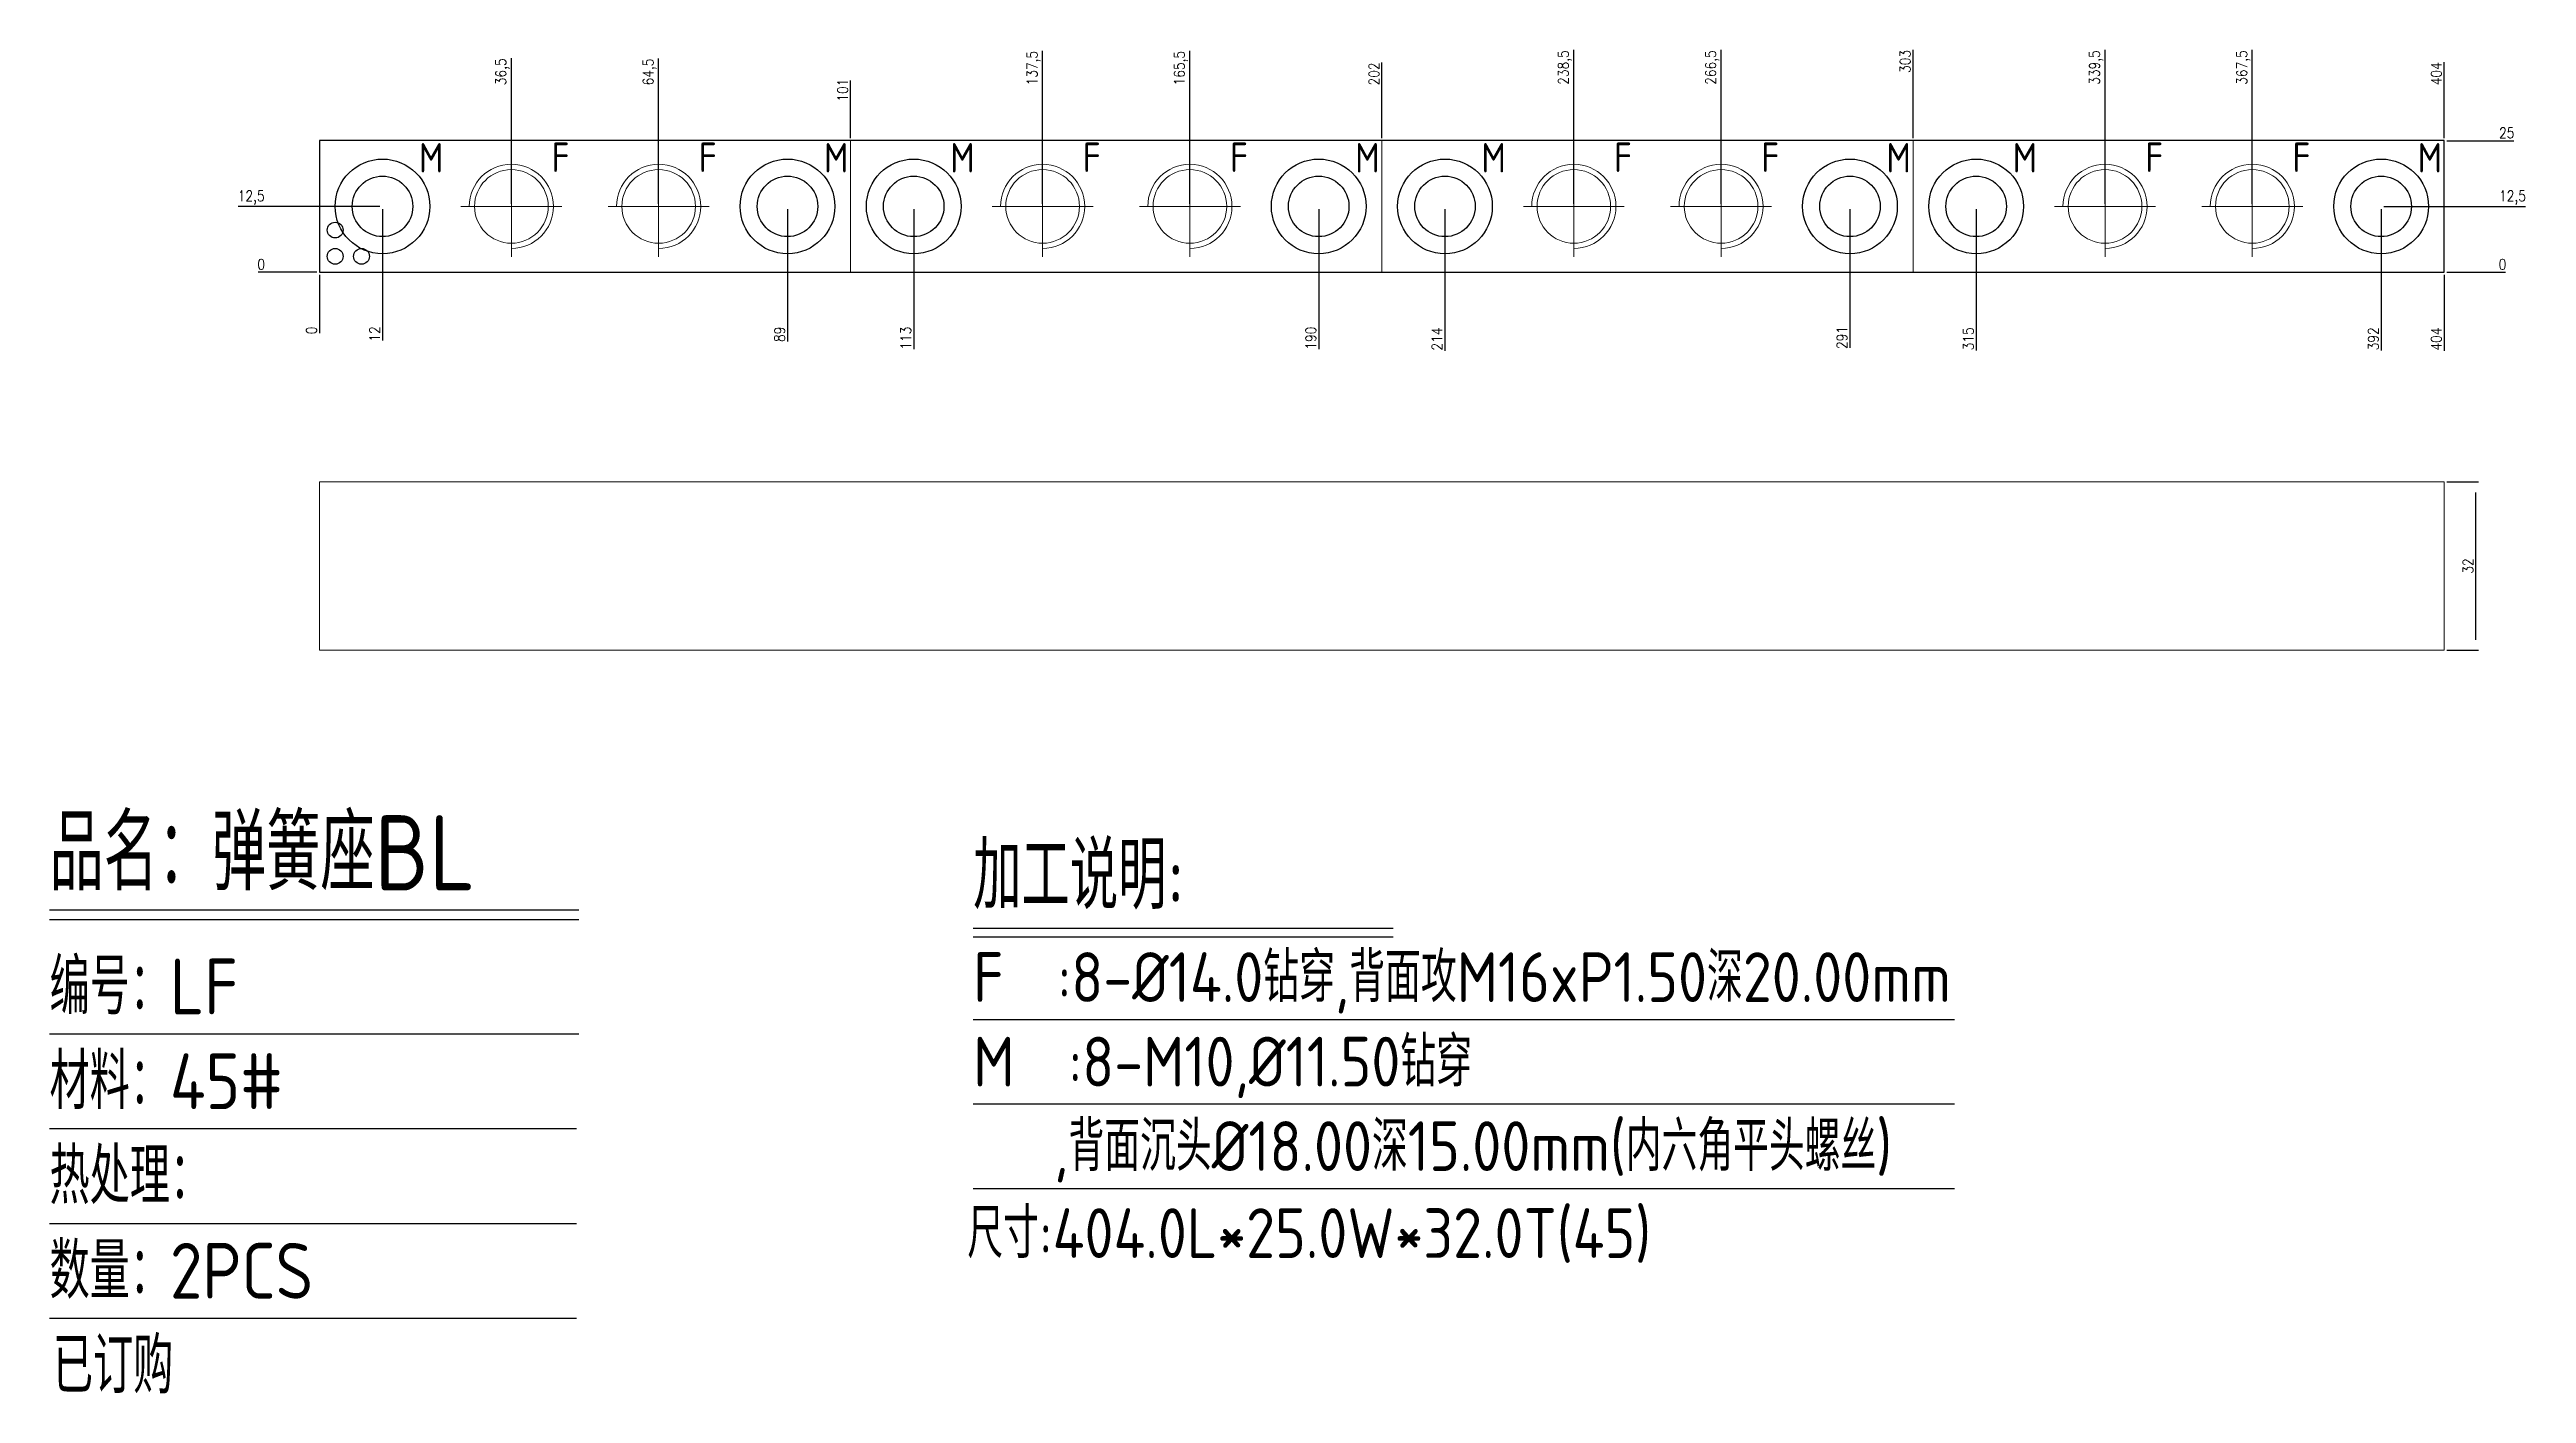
# Model space of a CAD drawing. Header units: millimetres. Extents: x 95823 to 96294, y -16780 to -16525.
import ezdxf
from ezdxf.enums import TextEntityAlignment as Align

# ---------------------------------------------------------------- set-up
doc = ezdxf.new("R2010")
doc.units = ezdxf.units.MM
for name, pattern in [('CENTER', [0]), ('DASHED', [0]), ('HIDDEN', [0])]:
    doc.linetypes.add(name, pattern=pattern)
for name, color, linetype in [('B2', 255, 'Continuous'), ('B2_O', 40, 'Continuous'), ('DIM', 4, 'Continuous'), ('PRESS', 3, 'Continuous'), ('TEXT', 4, 'Continuous')]:
    doc.layers.add(name, color=color, linetype=linetype)
doc.styles.add('gbenor', font='gbenor.shx', dxfattribs={"bigfont": 'gbcbig.shx'})
doc.styles.get("Standard").update_dxf_attribs({"font": 'txt.shx', "width": 0.85, "bigfont": 'ctxt.shx'})
doc.dimstyles.new('T-2-WX', dxfattribs={"dimtxt": 2, "dimasz": 2, "dimexe": 0.5, "dimexo": 0.5, "dimgap": 0.5, "dimtad": 1, "dimtxsty": 'Standard', "dimblk": 'OPEN30', "dimcen": 0, "dimazin": 3, "dimtfac": 1, "dimtmove": 0, "dimatfit": 3, "dimldrblk": 'OPEN30', "dimlwd": -1, "dimlwe": -1})

# ---------------------------------------------------------------- blocks, each defined once
blk = doc.blocks.new('*D7579')
at = {"layer": 'Defpoints', "color": 0}
for p in [(95874.58, -16567.24), (96278.58, -16567.24), (96288.58, -16567.24)]:
    blk.add_point(p, dxfattribs=at)
at = {"layer": 'DIM', "color": 0}
blk.add_line((96279.08, -16567.24), (96290.22, -16567.24), dxfattribs=at)
at = {"layer": 'DIM', "color": 0, "insert": (96289.65, -16565.74), "char_height": 2, "attachment_point": 5}
blk.add_mtext('0', dxfattribs=at)
blk = doc.blocks.new('_Open30')
blk = doc.blocks.new('*D7580')
at = {"layer": 'Defpoints', "color": 0}
for p in [(96266.58, -16554.74), (96288.58, -16554.74), (95874.58, -16567.24)]:
    blk.add_point(p, dxfattribs=at)
at = {"layer": 'DIM', "color": 0}
blk.add_line((96267.08, -16554.74), (96294.02, -16554.74), dxfattribs=at)
at = {"layer": 'DIM', "color": 0, "insert": (96291.55, -16553.05), "char_height": 2, "attachment_point": 5}
blk.add_mtext('12,5', dxfattribs=at)
blk = doc.blocks.new('*D7581')
at = {"layer": 'Defpoints', "color": 0}
for p in [(96278.58, -16542.24), (96288.58, -16542.24), (95874.58, -16567.24)]:
    blk.add_point(p, dxfattribs=at)
at = {"layer": 'DIM', "color": 0}
blk.add_line((96279.08, -16542.24), (96291.83, -16542.24), dxfattribs=at)
at = {"layer": 'DIM', "color": 0, "insert": (96290.46, -16540.74), "char_height": 2, "attachment_point": 5}
blk.add_mtext('25', dxfattribs=at)
blk = doc.blocks.new('*D7582')
at = {"layer": 'Defpoints', "color": 0}
for p in [(95864.58, -16567.24), (95874.58, -16567.24), (95874.58, -16567.24)]:
    blk.add_point(p, dxfattribs=at)
at = {"layer": 'DIM', "color": 0}
blk.add_line((95874.08, -16567.24), (95862.95, -16567.24), dxfattribs=at)
at = {"layer": 'DIM', "color": 0, "insert": (95863.52, -16565.74), "char_height": 2, "attachment_point": 5}
blk.add_mtext('0', dxfattribs=at)
blk = doc.blocks.new('*D7583')
at = {"layer": 'Defpoints', "color": 0}
for p in [(95864.58, -16554.74), (95886.58, -16554.74), (95874.58, -16567.24)]:
    blk.add_point(p, dxfattribs=at)
at = {"layer": 'DIM', "color": 0}
blk.add_line((95886.08, -16554.74), (95859.14, -16554.74), dxfattribs=at)
at = {"layer": 'DIM', "color": 0, "insert": (95861.61, -16553.05), "char_height": 2, "attachment_point": 5}
blk.add_mtext('12,5', dxfattribs=at)
blk = doc.blocks.new('*D7584')
at = {"layer": 'Defpoints', "color": 0}
for p in [(95874.58, -16567.24), (96278.58, -16567.24), (96278.58, -16577.24)]:
    blk.add_point(p, dxfattribs=at)
at = {"layer": 'DIM', "color": 0}
blk.add_line((96278.58, -16567.74), (96278.58, -16582.19), dxfattribs=at)
at = {"layer": 'DIM', "color": 0, "insert": (96277.08, -16579.96), "char_height": 2, "attachment_point": 5, "rotation": 90}
blk.add_mtext('404', dxfattribs=at)
blk = doc.blocks.new('*D7585')
at = {"layer": 'Defpoints', "color": 0}
for p in [(96266.58, -16554.74), (95874.58, -16567.24), (96266.58, -16577.24)]:
    blk.add_point(p, dxfattribs=at)
at = {"layer": 'DIM', "color": 0}
blk.add_line((96266.58, -16555.24), (96266.58, -16582.11), dxfattribs=at)
at = {"layer": 'DIM', "color": 0, "insert": (96265.08, -16579.92), "char_height": 2, "attachment_point": 5, "rotation": 90}
blk.add_mtext('392', dxfattribs=at)
blk = doc.blocks.new('*D7586')
at = {"layer": 'Defpoints', "color": 0}
for p in [(96189.58, -16554.74), (95874.58, -16567.24), (96189.58, -16577.24)]:
    blk.add_point(p, dxfattribs=at)
at = {"layer": 'DIM', "color": 0}
blk.add_line((96189.58, -16555.24), (96189.58, -16582.11), dxfattribs=at)
at = {"layer": 'DIM', "color": 0, "insert": (96188.08, -16579.92), "char_height": 2, "attachment_point": 5, "rotation": 90}
blk.add_mtext('315', dxfattribs=at)
blk = doc.blocks.new('*D7587')
at = {"layer": 'Defpoints', "color": 0}
for p in [(96165.58, -16554.74), (95874.58, -16567.24), (96165.58, -16577.24)]:
    blk.add_point(p, dxfattribs=at)
at = {"layer": 'DIM', "color": 0}
blk.add_line((96165.58, -16555.24), (96165.58, -16581.62), dxfattribs=at)
at = {"layer": 'DIM', "color": 0, "insert": (96164.08, -16579.68), "char_height": 2, "attachment_point": 5, "rotation": 90}
blk.add_mtext('291', dxfattribs=at)
blk = doc.blocks.new('*D7588')
at = {"layer": 'Defpoints', "color": 0}
for p in [(96088.58, -16554.74), (95874.58, -16567.24), (96088.58, -16577.24)]:
    blk.add_point(p, dxfattribs=at)
at = {"layer": 'DIM', "color": 0}
blk.add_line((96088.58, -16555.24), (96088.58, -16582.19), dxfattribs=at)
at = {"layer": 'DIM', "color": 0, "insert": (96087.08, -16579.96), "char_height": 2, "attachment_point": 5, "rotation": 90}
blk.add_mtext('214', dxfattribs=at)
blk = doc.blocks.new('*D7589')
at = {"layer": 'Defpoints', "color": 0}
for p in [(96064.58, -16554.74), (95874.58, -16567.24), (96064.58, -16577.24)]:
    blk.add_point(p, dxfattribs=at)
at = {"layer": 'DIM', "color": 0}
blk.add_line((96064.58, -16555.24), (96064.58, -16581.87), dxfattribs=at)
at = {"layer": 'DIM', "color": 0, "insert": (96063.08, -16579.8), "char_height": 2, "attachment_point": 5, "rotation": 90}
blk.add_mtext('190', dxfattribs=at)
blk = doc.blocks.new('*D7590')
at = {"layer": 'Defpoints', "color": 0}
for p in [(95987.58, -16554.74), (95874.58, -16567.24), (95987.58, -16577.24)]:
    blk.add_point(p, dxfattribs=at)
at = {"layer": 'DIM', "color": 0}
blk.add_line((95987.58, -16555.24), (95987.58, -16581.87), dxfattribs=at)
at = {"layer": 'DIM', "color": 0, "insert": (95986.08, -16579.8), "char_height": 2, "attachment_point": 5, "rotation": 90}
blk.add_mtext('113', dxfattribs=at)
blk = doc.blocks.new('*D7591')
at = {"layer": 'Defpoints', "color": 0}
for p in [(95963.58, -16554.74), (95874.58, -16567.24), (95963.58, -16577.24)]:
    blk.add_point(p, dxfattribs=at)
at = {"layer": 'DIM', "color": 0}
blk.add_line((95963.58, -16555.24), (95963.58, -16580.41), dxfattribs=at)
at = {"layer": 'DIM', "color": 0, "insert": (95962.08, -16579.07), "char_height": 2, "attachment_point": 5, "rotation": 90}
blk.add_mtext('89', dxfattribs=at)
blk = doc.blocks.new('*D7592')
at = {"layer": 'Defpoints', "color": 0}
for p in [(95886.58, -16554.74), (95874.58, -16567.24), (95886.58, -16577.24)]:
    blk.add_point(p, dxfattribs=at)
at = {"layer": 'DIM', "color": 0}
blk.add_line((95886.58, -16555.24), (95886.58, -16580.25), dxfattribs=at)
at = {"layer": 'DIM', "color": 0, "insert": (95885.08, -16578.99), "char_height": 2, "attachment_point": 5, "rotation": 90}
blk.add_mtext('12', dxfattribs=at)
blk = doc.blocks.new('*D7593')
at = {"layer": 'Defpoints', "color": 0}
for p in [(95874.58, -16567.24), (95874.58, -16567.24), (95874.58, -16577.24)]:
    blk.add_point(p, dxfattribs=at)
at = {"layer": 'DIM', "color": 0}
blk.add_line((95874.58, -16567.74), (95874.58, -16578.87), dxfattribs=at)
at = {"layer": 'DIM', "color": 0, "insert": (95873.08, -16578.31), "char_height": 2, "attachment_point": 5, "rotation": 90}
blk.add_mtext('0', dxfattribs=at)
blk = doc.blocks.new('*D7594')
at = {"layer": 'Defpoints', "color": 0}
for p in [(96278.58, -16532.24), (96278.58, -16542.24), (95874.58, -16567.24)]:
    blk.add_point(p, dxfattribs=at)
at = {"layer": 'DIM', "color": 0}
blk.add_line((96278.58, -16541.74), (96278.58, -16527.29), dxfattribs=at)
at = {"layer": 'DIM', "color": 0, "insert": (96277.08, -16529.51), "char_height": 2, "attachment_point": 5, "rotation": 90}
blk.add_mtext('404', dxfattribs=at)
blk = doc.blocks.new('*D7595')
at = {"layer": 'Defpoints', "color": 0}
for p in [(96242.08, -16532.24), (96242.08, -16554.74), (95874.58, -16567.24)]:
    blk.add_point(p, dxfattribs=at)
at = {"layer": 'DIM', "color": 0}
blk.add_line((96242.08, -16554.24), (96242.08, -16524.94), dxfattribs=at)
at = {"layer": 'DIM', "color": 0, "insert": (96240.39, -16528.34), "char_height": 2, "attachment_point": 5, "rotation": 90}
blk.add_mtext('367,5', dxfattribs=at)
blk = doc.blocks.new('*D7596')
at = {"layer": 'Defpoints', "color": 0}
for p in [(96214.08, -16532.24), (96214.08, -16554.74), (95874.58, -16567.24)]:
    blk.add_point(p, dxfattribs=at)
at = {"layer": 'DIM', "color": 0}
blk.add_line((96214.08, -16554.24), (96214.08, -16524.94), dxfattribs=at)
at = {"layer": 'DIM', "color": 0, "insert": (96212.39, -16528.34), "char_height": 2, "attachment_point": 5, "rotation": 90}
blk.add_mtext('339,5', dxfattribs=at)
blk = doc.blocks.new('*D7597')
at = {"layer": 'Defpoints', "color": 0}
for p in [(96141.08, -16532.24), (96141.08, -16554.74), (95874.58, -16567.24)]:
    blk.add_point(p, dxfattribs=at)
at = {"layer": 'DIM', "color": 0}
blk.add_line((96141.08, -16554.24), (96141.08, -16524.94), dxfattribs=at)
at = {"layer": 'DIM', "color": 0, "insert": (96139.39, -16528.34), "char_height": 2, "attachment_point": 5, "rotation": 90}
blk.add_mtext('266,5', dxfattribs=at)
blk = doc.blocks.new('*D7598')
at = {"layer": 'Defpoints', "color": 0}
for p in [(96113.08, -16532.24), (96113.08, -16554.74), (95874.58, -16567.24)]:
    blk.add_point(p, dxfattribs=at)
at = {"layer": 'DIM', "color": 0}
blk.add_line((96113.08, -16554.24), (96113.08, -16524.94), dxfattribs=at)
at = {"layer": 'DIM', "color": 0, "insert": (96111.39, -16528.34), "char_height": 2, "attachment_point": 5, "rotation": 90}
blk.add_mtext('238,5', dxfattribs=at)
blk = doc.blocks.new('*D7599')
at = {"layer": 'Defpoints', "color": 0}
for p in [(96040.08, -16532.24), (96040.08, -16554.74), (95874.58, -16567.24)]:
    blk.add_point(p, dxfattribs=at)
at = {"layer": 'DIM', "color": 0}
blk.add_line((96040.08, -16554.24), (96040.08, -16525.18), dxfattribs=at)
at = {"layer": 'DIM', "color": 0, "insert": (96038.39, -16528.46), "char_height": 2, "attachment_point": 5, "rotation": 90}
blk.add_mtext('165,5', dxfattribs=at)
blk = doc.blocks.new('*D7600')
at = {"layer": 'Defpoints', "color": 0}
for p in [(96012.08, -16532.24), (96012.08, -16554.74), (95874.58, -16567.24)]:
    blk.add_point(p, dxfattribs=at)
at = {"layer": 'DIM', "color": 0}
blk.add_line((96012.08, -16554.24), (96012.08, -16525.18), dxfattribs=at)
at = {"layer": 'DIM', "color": 0, "insert": (96010.39, -16528.46), "char_height": 2, "attachment_point": 5, "rotation": 90}
blk.add_mtext('137,5', dxfattribs=at)
blk = doc.blocks.new('*D7601')
at = {"layer": 'Defpoints', "color": 0}
for p in [(95939.08, -16532.24), (95939.08, -16554.74), (95874.58, -16567.24)]:
    blk.add_point(p, dxfattribs=at)
at = {"layer": 'DIM', "color": 0}
blk.add_line((95939.08, -16554.24), (95939.08, -16526.64), dxfattribs=at)
at = {"layer": 'DIM', "color": 0, "insert": (95937.39, -16529.19), "char_height": 2, "attachment_point": 5, "rotation": 90}
blk.add_mtext('64,5', dxfattribs=at)
blk = doc.blocks.new('*D7602')
at = {"layer": 'Defpoints', "color": 0}
for p in [(95911.08, -16532.24), (95911.08, -16554.74), (95874.58, -16567.24)]:
    blk.add_point(p, dxfattribs=at)
at = {"layer": 'DIM', "color": 0}
blk.add_line((95911.08, -16554.24), (95911.08, -16526.56), dxfattribs=at)
at = {"layer": 'DIM', "color": 0, "insert": (95909.39, -16529.15), "char_height": 2, "attachment_point": 5, "rotation": 90}
blk.add_mtext('36,5', dxfattribs=at)
blk = doc.blocks.new('*D7603')
at = {"layer": 'Defpoints', "color": 0}
for p in [(96278.58, -16607.13), (96284.58, -16607.13), (96278.58, -16639.13)]:
    blk.add_point(p, dxfattribs=at)
at = {"layer": 'DIM', "color": 0}
for p, q in [((96279.08, -16607.13), (96285.08, -16607.13)), ((96284.58, -16637.13), (96284.58, -16609.13)), ((96279.08, -16639.13), (96285.08, -16639.13))]:
    blk.add_line(p, q, dxfattribs=at)
at = {"layer": 'DIM', "color": 0, "insert": (96283.08, -16623.13), "char_height": 2, "attachment_point": 5, "rotation": 90}
blk.add_mtext('32', dxfattribs=at)
blk = doc.blocks.new('*D7604')
at = {"layer": 'Defpoints', "color": 0}
for p in [(95975.58, -16534.95), (95975.58, -16542.24), (95874.58, -16567.24)]:
    blk.add_point(p, dxfattribs=at)
at = {"layer": 'DIM', "color": 0}
blk.add_line((95975.58, -16541.74), (95975.58, -16530.8), dxfattribs=at)
at = {"layer": 'DIM', "color": 0, "insert": (95974.08, -16532.63), "char_height": 2, "attachment_point": 5, "rotation": 90}
blk.add_mtext('101', dxfattribs=at)
blk = doc.blocks.new('*D7605')
at = {"layer": 'Defpoints', "color": 0}
for p in [(96076.58, -16532.25), (96076.58, -16542.24), (95874.58, -16567.24)]:
    blk.add_point(p, dxfattribs=at)
at = {"layer": 'DIM', "color": 0}
blk.add_line((96076.58, -16541.74), (96076.58, -16527.38), dxfattribs=at)
at = {"layer": 'DIM', "color": 0, "insert": (96075.08, -16529.56), "char_height": 2, "attachment_point": 5, "rotation": 90}
blk.add_mtext('202', dxfattribs=at)
blk = doc.blocks.new('*D7606')
at = {"layer": 'Defpoints', "color": 0}
for p in [(96177.58, -16529.87), (96177.58, -16542.24), (95874.58, -16567.24)]:
    blk.add_point(p, dxfattribs=at)
at = {"layer": 'DIM', "color": 0}
blk.add_line((96177.58, -16541.74), (96177.58, -16525), dxfattribs=at)
at = {"layer": 'DIM', "color": 0, "insert": (96176.08, -16527.18), "char_height": 2, "attachment_point": 5, "rotation": 90}
blk.add_mtext('303', dxfattribs=at)

msp = doc.modelspace()

# ---------------------------------------------------------------- linework, layer by layer
at = {"layer": 'B2', "linetype": 'Continuous', "lineweight": 15}
for points in [[(95874.582, -16567.239), (95874.582, -16542.239), (95975.582, -16542.239), (95975.582, -16567.239)], [(95975.582, -16567.239), (95975.582, -16542.239), (96076.582, -16542.239), (96076.582, -16567.239)], [(96076.582, -16567.239), (96076.582, -16542.239), (96177.582, -16542.239), (96177.582, -16567.239)], [(96177.582, -16567.239), (96177.582, -16542.239), (96278.582, -16542.239), (96278.582, -16567.239)], [(95874.582, -16607.128), (96278.582, -16607.128), (96278.582, -16639.128), (95874.582, -16639.128)]]:
    msp.add_lwpolyline(points, close=True, dxfattribs=at)
at = {"layer": 'B2_O', "color": 4, "linetype": 'CENTER', "lineweight": 15}
for p, q in [((95911.082, -16564.339), (95911.082, -16545.139)), ((95939.082, -16564.339), (95939.082, -16545.139)), ((96012.082, -16564.339), (96012.082, -16545.139)), ((96040.082, -16564.339), (96040.082, -16545.139)), ((96113.082, -16564.339), (96113.082, -16545.139)), ((96141.082, -16564.339), (96141.082, -16545.139)), ((96214.082, -16564.339), (96214.082, -16545.139)), ((96242.082, -16564.339), (96242.082, -16545.139)), ((95901.482, -16554.739), (95920.682, -16554.739)), ((95929.482, -16554.739), (95948.682, -16554.739)), ((96002.482, -16554.739), (96021.682, -16554.739)), ((96030.482, -16554.739), (96049.682, -16554.739)), ((96103.482, -16554.739), (96122.682, -16554.739)), ((96131.482, -16554.739), (96150.682, -16554.739)), ((96204.482, -16554.739), (96223.682, -16554.739)), ((96232.482, -16554.739), (96251.682, -16554.739))]:
    msp.add_line(p, q, dxfattribs=at)
at = {"layer": 'B2_O', "linetype": 'HIDDEN', "ltscale": 3}
for centre in [(95886.582, -16554.739), (95963.582, -16554.739), (95987.582, -16554.739), (96064.582, -16554.739), (96088.582, -16554.739), (96165.582, -16554.739), (96189.582, -16554.739), (96266.582, -16554.739)]:
    msp.add_circle(centre, 9, dxfattribs=at)
at = {"layer": 'B2_O', "color": 4, "linetype": 'DASHED', "lineweight": 15}
for centre in [(95911.082, -16554.739), (95939.082, -16554.739), (96012.082, -16554.739), (96040.082, -16554.739), (96113.082, -16554.739), (96141.082, -16554.739), (96214.082, -16554.739), (96242.082, -16554.739)]:
    msp.add_circle(centre, 7, dxfattribs=at)
at = {"layer": 'B2_O', "linetype": 'Continuous', "ltscale": 3}
for centre in [(95886.582, -16554.739), (95963.582, -16554.739), (95987.582, -16554.739), (96064.582, -16554.739), (96088.582, -16554.739), (96165.582, -16554.739), (96189.582, -16554.739), (96266.582, -16554.739)]:
    msp.add_circle(centre, 5.75, dxfattribs=at)
at = {"layer": 'B2_O', "color": 4, "linetype": 'DASHED', "lineweight": 15}
for centre in [(95911.082, -16554.739), (95939.082, -16554.739), (96012.082, -16554.739), (96040.082, -16554.739), (96113.082, -16554.739), (96141.082, -16554.739), (96214.082, -16554.739), (96242.082, -16554.739)]:
    msp.add_arc(centre, 8, 270, 180, dxfattribs=at)
at = {"layer": 'DIM', "color": 4, "linetype": 'Continuous', "lineweight": 25}
for p, q in [((95823.273, -16688.501), (95923.901, -16688.501)), ((95823.273, -16690.356), (95923.901, -16690.356)), ((95823.273, -16712.081), (95923.901, -16712.081)), ((95823.273, -16730.096), (95923.464, -16730.096)), ((95823.273, -16748.112), (95923.464, -16748.112)), ((95823.273, -16766.128), (95923.464, -16766.128))]:
    msp.add_line(p, q, dxfattribs=at)
at = {"layer": 'PRESS', "color": 8, "linetype": 'HIDDEN'}
msp.add_lwpolyline([(95874.582, -16542.239), (95874.582, -16567.239), (96278.582, -16567.239), (96278.582, -16542.239)], close=True, dxfattribs=at)
at = {"layer": 'TEXT', "color": 3}
for p, q in [((95998.892, -16691.978), (96078.727, -16691.978)), ((95998.892, -16693.631), (96078.727, -16693.631)), ((95998.892, -16709.318), (96185.457, -16709.318)), ((95998.892, -16725.383), (96185.457, -16725.383)), ((95998.892, -16741.448), (96185.457, -16741.448))]:
    msp.add_line(p, q, dxfattribs=at)
at = {"layer": 'TEXT', "color": 4}
for centre in [(95877.582, -16559.239), (95877.582, -16564.239), (95882.582, -16564.239)]:
    msp.add_circle(centre, 1.5, dxfattribs=at)

# ---------------------------------------------------------------- texts
at = {"layer": 'DIM', "color": 3, "linetype": 'Continuous', "lineweight": 25, "style": 'gbenor'}
for s, height, p in [('品名：弹簧座BL', 14.3067, (95823.273, -16684.792)), ('编号：LF', 10.5975, (95823.273, -16708.371)), ('材料：45#', 10.5975, (95823.273, -16726.387)), ('热处理：', 10.5975, (95823.273, -16744.403)), ('数量：2PCS', 10.5975, (95823.273, -16762.419)), ('已订购', 10.5975, (95823.918, -16780.435))]:
    msp.add_text(s, height=height, dxfattribs=at).set_placement(p)
at = {"layer": 'TEXT', "color": 4, "style": 'gbenor'}
for s, p in [('M', (95895.831, -16545.49)), ('F', (95920.426, -16545.395)), ('F', (95948.426, -16545.395)), ('M', (95972.831, -16545.49)), ('M', (95996.831, -16545.49)), ('F', (96021.426, -16545.395)), ('F', (96049.426, -16545.395)), ('M', (96073.831, -16545.49)), ('M', (96097.831, -16545.49)), ('F', (96122.426, -16545.395)), ('F', (96150.426, -16545.395)), ('M', (96174.831, -16545.49)), ('M', (96198.831, -16545.49)), ('F', (96223.426, -16545.395)), ('F', (96251.426, -16545.395)), ('M', (96275.831, -16545.49))]:
    msp.add_text(s, height=5.6, dxfattribs=at).set_placement(p, align=Align.MIDDLE_CENTER)
for s, height, p in [('加工说明:', 12.7575, (95998.892, -16688.339)), ('F  :8-%%C14.0钻穿,背面攻M16xP1.50深20.00mm', 9.45, (95998.892, -16706.011)), ('M  :8-M10,%%C11.50钻穿', 9.45, (95998.892, -16722.076)), ('   ,背面沉头%%C18.00深15.00mm(内六角平头螺丝)', 9.45, (95998.892, -16738.141)), ('尺寸:404.0L*25.0W*32.0T(45)', 9.45, (95997.765, -16754.686))]:
    msp.add_text(s, height=height, dxfattribs=at).set_placement(p)

# ---------------------------------------------------------------- dimensions: what is measured, and where the dimension line sits
at = {"layer": 'DIM', "color": 4}
for feature_location, offset, dtype, origin, picture, middle in [((96177.582, -16542.239), (0, 12.37), 1, (95874.582, -16567.239), '*D7606', (96176.082, -16527.183)), ((96242.082, -16554.739), (0, 22.5), 1, (95874.582, -16567.239), '*D7595', (96240.392, -16528.339)), ((96214.082, -16554.739), (0, 22.5), 1, (95874.582, -16567.239), '*D7596', (96212.392, -16528.339)), ((96141.082, -16554.739), (0, 22.5), 1, (95874.582, -16567.239), '*D7597', (96139.392, -16528.339)), ((96113.082, -16554.739), (0, 22.5), 1, (95874.582, -16567.239), '*D7598', (96111.392, -16528.339)), ((96040.082, -16554.739), (0, 22.5), 1, (95874.582, -16567.239), '*D7599', (96038.392, -16528.46)), ((96012.082, -16554.739), (0, 22.5), 1, (95874.582, -16567.239), '*D7600', (96010.392, -16528.46)), ((95911.082, -16554.739), (0, 22.5), 1, (95874.582, -16567.239), '*D7602', (95909.392, -16529.148)), ((95939.082, -16554.739), (0, 22.5), 1, (95874.582, -16567.239), '*D7601', (95937.392, -16529.189)), ((96278.582, -16542.239), (0, 10), 1, (95874.582, -16567.239), '*D7594', (96277.082, -16529.512)), ((96076.582, -16542.239), (0, 9.989), 1, (95874.582, -16567.239), '*D7605', (96075.082, -16529.564)), ((95975.582, -16542.239), (0, 7.292), 1, (95874.582, -16567.239), '*D7604', (95974.082, -16532.625)), ((96278.582, -16542.239), (10, 0), 0, (95874.582, -16567.239), '*D7581', (96290.458, -16540.739)), ((95886.582, -16554.739), (-22, 0), 0, (95874.582, -16567.239), '*D7583', (95861.613, -16553.048)), ((96266.582, -16554.739), (22, 0), 0, (95874.582, -16567.239), '*D7580', (96291.551, -16553.048)), ((96266.582, -16554.739), (0, -22.5), 1, (95874.582, -16567.239), '*D7585', (96265.082, -16579.924)), ((96189.582, -16554.739), (0, -22.5), 1, (95874.582, -16567.239), '*D7586', (96188.082, -16579.924)), ((96165.582, -16554.739), (0, -22.5), 1, (95874.582, -16567.239), '*D7587', (96164.082, -16579.681)), ((96088.582, -16554.739), (0, -22.5), 1, (95874.582, -16567.239), '*D7588', (96087.082, -16579.965)), ((96064.582, -16554.739), (0, -22.5), 1, (95874.582, -16567.239), '*D7589', (96063.082, -16579.803)), ((95987.582, -16554.739), (0, -22.5), 1, (95874.582, -16567.239), '*D7590', (95986.082, -16579.803)), ((95963.582, -16554.739), (0, -22.5), 1, (95874.582, -16567.239), '*D7591', (95962.082, -16579.074)), ((95886.582, -16554.739), (0, -22.5), 1, (95874.582, -16567.239), '*D7592', (95885.082, -16578.993)), ((95874.582284861, -16567.238627144), (-10, 0), 0, (95874.582284861, -16567.238627144), '*D7582', (95863.515618195, -16565.738627144)), ((95874.582284861, -16567.238627144), (0, -10), 1, (95874.582284861, -16567.238627144), '*D7593', (95873.082284861, -16578.305293811)), ((96278.582284861, -16567.238627144), (10, 0), 0, (95874.582284861, -16567.238627144), '*D7579', (96289.648951528, -16565.738627144)), ((96278.582, -16567.239), (0, -10), 1, (95874.582, -16567.239), '*D7584', (96277.082, -16579.965))]:
    dim = msp.add_ordinate_dim(feature_location=feature_location, offset=offset, dtype=dtype, origin=origin, dimstyle='T-2-WX', dxfattribs=at)
    dim.commit()
    dim.dimension.update_dxf_attribs({"geometry": picture, "text_midpoint": middle})
dim = msp.add_linear_dim(base=(96284.582, -16607.128), p1=(96278.582, -16639.128), p2=(96278.582, -16607.128), angle=90, dimstyle='T-2-WX', dxfattribs=at)
dim.commit()
dim.dimension.update_dxf_attribs({"geometry": '*D7603', "text_midpoint": (96283.082, -16623.128)})

doc.saveas('drawing.dxf')
